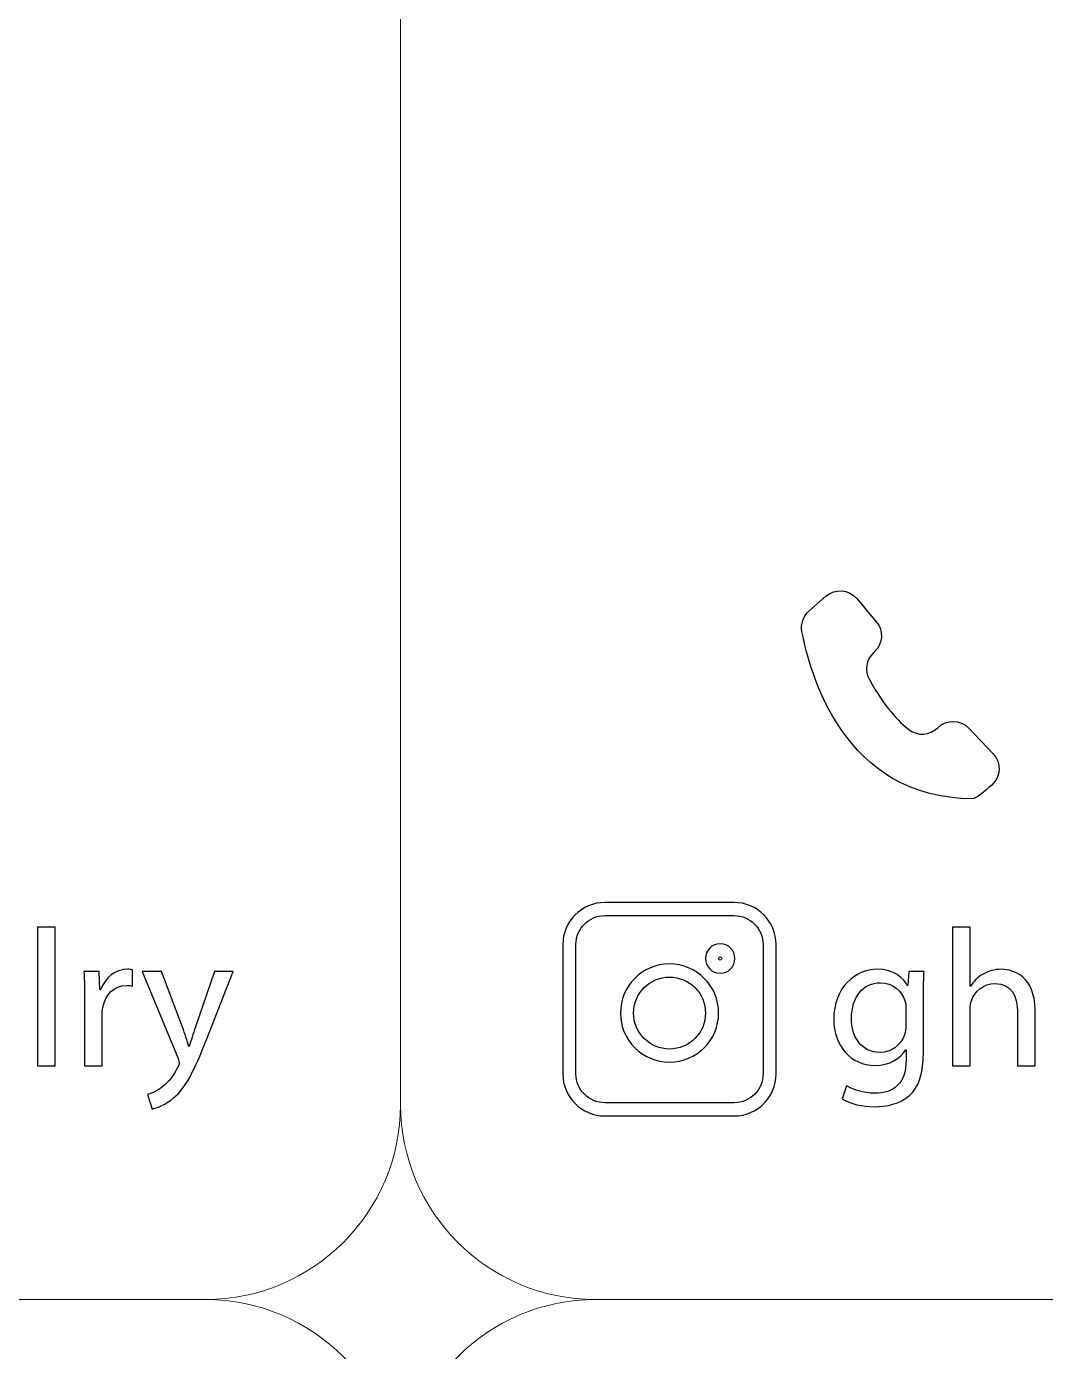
# Model space of a CAD drawing. Header units: millimetres. Extents: x -576 to 618, y 160 to 343.
# Drawn here: x -303.6 to -287.98, y 302.5 to 322.8 of the extents above; entities that cross this region are included whole.
import ezdxf

# ---------------------------------------------------------------- set-up
doc = ezdxf.new("R2010")
doc.units = ezdxf.units.MM
doc.header["$MEASUREMENT"] = 0
doc.layers.add('Layer 1', color=7, linetype='Continuous')

msp = doc.modelspace()

# ---------------------------------------------------------------- linework, layer by layer
at = {"layer": 'Layer 1', "color": 250, "lineweight": 18}
for points in [[(-334.6783, 343.1001), (-334.6783, 343.1001), (-300.8483, 343.1001), (-300.8483, 343.1001), (-299.2043, 343.1001), (-297.8633, 341.7591), (-297.8633, 340.1151), (-297.8633, 340.1151), (-297.8633, 306.2851), (-297.8633, 306.2851), (-297.8633, 304.6411), (-299.2043, 303.3001), (-300.8483, 303.3001), (-300.8483, 303.3001), (-334.6783, 303.3001), (-334.6783, 303.3001), (-336.3223, 303.3001), (-337.6633, 304.6411), (-337.6633, 306.2851), (-337.6633, 306.2851), (-337.6633, 340.1151), (-337.6633, 340.1151), (-337.6633, 341.7591), (-336.3223, 343.1001), (-334.6783, 343.1001)], [(-294.8783, 343.1001), (-294.8783, 343.1001), (-261.0483, 343.1001), (-261.0483, 343.1001), (-259.4043, 343.1001), (-258.0633, 341.7591), (-258.0633, 340.1151), (-258.0633, 340.1151), (-258.0633, 306.2851), (-258.0633, 306.2851), (-258.0633, 304.6411), (-259.4043, 303.3001), (-261.0483, 303.3001), (-261.0483, 303.3001), (-294.8783, 303.3001), (-294.8783, 303.3001), (-296.5223, 303.3001), (-297.8633, 304.6411), (-297.8633, 306.2851), (-297.8633, 306.2851), (-297.8633, 340.1151), (-297.8633, 340.1151), (-297.8633, 341.7591), (-296.5223, 343.1001), (-294.8783, 343.1001)], [(-334.6783, 303.3001), (-334.6783, 303.3001), (-300.8483, 303.3001), (-300.8483, 303.3001), (-299.2043, 303.3001), (-297.8633, 301.9591), (-297.8633, 300.3151), (-297.8633, 300.3151), (-297.8633, 266.4851), (-297.8633, 266.4851), (-297.8633, 264.8411), (-299.2043, 263.5001), (-300.8483, 263.5001), (-300.8483, 263.5001), (-334.6783, 263.5001), (-334.6783, 263.5001), (-336.3223, 263.5001), (-337.6633, 264.8411), (-337.6633, 266.4851), (-337.6633, 266.4851), (-337.6633, 300.3151), (-337.6633, 300.3151), (-337.6633, 301.9591), (-336.3223, 303.3001), (-334.6783, 303.3001)], [(-294.8783, 303.3001), (-294.8783, 303.3001), (-261.0483, 303.3001), (-261.0483, 303.3001), (-259.4043, 303.3001), (-258.0633, 301.9591), (-258.0633, 300.3151), (-258.0633, 300.3151), (-258.0633, 266.4851), (-258.0633, 266.4851), (-258.0633, 264.8411), (-259.4043, 263.5001), (-261.0483, 263.5001), (-261.0483, 263.5001), (-294.8783, 263.5001), (-294.8783, 263.5001), (-296.5223, 263.5001), (-297.8633, 264.8411), (-297.8633, 266.4851), (-297.8633, 266.4851), (-297.8633, 300.3151), (-297.8633, 300.3151), (-297.8633, 301.9591), (-296.5223, 303.3001), (-294.8783, 303.3001)]]:
    msp.add_open_spline(points, degree=3, knots=[0, 0, 0, 0, 0.125, 0.125, 0.125, 0.25, 0.25, 0.25, 0.375, 0.375, 0.375, 0.5, 0.5, 0.5, 0.625, 0.625, 0.625, 0.75, 0.75, 0.75, 0.875, 0.875, 0.875, 1, 1, 1, 1], dxfattribs=at)
at = {"layer": 'Layer 1', "color": 230}
for points, knots in [([(-290.6219, 313.2016), (-290.6219, 313.2016), (-290.5926, 313.2304), (-290.5926, 313.2304), (-290.4687, 313.3527), (-290.4593, 313.5498), (-290.572, 313.6828), (-290.572, 313.6828), (-290.8715, 314.0381), (-290.8715, 314.0381), (-290.9923, 314.1811), (-291.2066, 314.1967), (-291.3467, 314.0734), (-291.3467, 314.0734), (-291.6044, 313.8463), (-291.6044, 313.8463), (-291.693, 313.7683), (-291.7333, 313.65), (-291.7114, 313.5337), (-291.595, 312.909), (-291.074, 310.972), (-289.0943, 310.972), (-289.0497, 310.972), (-288.9221, 311.0753), (-288.8016, 311.1824), (-288.6606, 311.3084), (-288.6512, 311.5253), (-288.7813, 311.6619), (-288.7813, 311.6619), (-289.1545, 312.0541), (-289.1545, 312.0541), (-289.2834, 312.1898), (-289.499, 312.1927), (-289.6316, 312.06), (-289.7498, 311.9417), (-289.9361, 311.9284), (-290.069, 312.0295), (-290.2291, 312.1511), (-290.4466, 312.3779), (-290.679, 312.7998), (-290.7514, 312.9312), (-290.7286, 313.0966), (-290.6219, 313.2016)], [0, 0, 0, 0, 0.0714286, 0.0714286, 0.0714286, 0.1428571, 0.1428571, 0.1428571, 0.2142857, 0.2142857, 0.2142857, 0.2857143, 0.2857143, 0.2857143, 0.3571429, 0.3571429, 0.3571429, 0.4285714, 0.4285714, 0.4285714, 0.5, 0.5, 0.5, 0.5714286, 0.5714286, 0.5714286, 0.6428571, 0.6428571, 0.6428571, 0.7142857, 0.7142857, 0.7142857, 0.7857143, 0.7857143, 0.7857143, 0.8571429, 0.8571429, 0.8571429, 0.9285714, 0.9285714, 0.9285714, 1, 1, 1, 1]), ([(-292.7515, 306.1125), (-292.7515, 306.1125), (-294.7324, 306.1125), (-294.7324, 306.1125), (-294.9101, 306.1125), (-295.0713, 306.1848), (-295.1878, 306.3012), (-295.3048, 306.4178), (-295.377, 306.579), (-295.377, 306.7569), (-295.377, 306.7569), (-295.377, 308.7382), (-295.377, 308.7382), (-295.377, 308.916), (-295.3049, 309.077), (-295.1883, 309.1937), (-295.0712, 309.3107), (-294.9101, 309.3829), (-294.7324, 309.3829), (-294.7324, 309.3829), (-292.7515, 309.3829), (-292.7515, 309.3829), (-292.5737, 309.3829), (-292.4126, 309.3107), (-292.296, 309.1941), (-292.179, 309.077), (-292.1068, 308.916), (-292.1068, 308.7382), (-292.1068, 308.7382), (-292.1068, 306.7569), (-292.1068, 306.7569), (-292.1068, 306.579), (-292.1791, 306.4178), (-292.2956, 306.3012), (-292.4126, 306.1848), (-292.5737, 306.1125), (-292.7515, 306.1125)], [0, 0, 0, 0, 0.0833333, 0.0833333, 0.0833333, 0.1666667, 0.1666667, 0.1666667, 0.25, 0.25, 0.25, 0.3333333, 0.3333333, 0.3333333, 0.4166667, 0.4166667, 0.4166667, 0.5, 0.5, 0.5, 0.5833333, 0.5833333, 0.5833333, 0.6666667, 0.6666667, 0.6666667, 0.75, 0.75, 0.75, 0.8333333, 0.8333333, 0.8333333, 0.9166667, 0.9166667, 0.9166667, 1, 1, 1, 1]), ([(-294.7324, 306.3142), (-294.7324, 306.3142), (-292.7515, 306.3142), (-292.7515, 306.3142), (-292.6289, 306.3142), (-292.518, 306.3637), (-292.438, 306.4436), (-292.3581, 306.5239), (-292.3085, 306.6346), (-292.3085, 306.7569), (-292.3085, 306.7569), (-292.3085, 308.7382), (-292.3085, 308.7382), (-292.3085, 308.8608), (-292.358, 308.9717), (-292.4379, 309.0517), (-292.518, 309.1317), (-292.6289, 309.1812), (-292.7515, 309.1812), (-292.7515, 309.1812), (-294.7324, 309.1812), (-294.7324, 309.1812), (-294.855, 309.1812), (-294.9659, 309.1317), (-295.0459, 309.0517), (-295.1259, 308.9717), (-295.1754, 308.8608), (-295.1754, 308.7382), (-295.1754, 308.7382), (-295.1754, 306.7569), (-295.1754, 306.7569), (-295.1754, 306.6346), (-295.1258, 306.5239), (-295.0456, 306.4438), (-294.9659, 306.3637), (-294.855, 306.3142), (-294.7324, 306.3142)], [0, 0, 0, 0, 0.0833333, 0.0833333, 0.0833333, 0.1666667, 0.1666667, 0.1666667, 0.25, 0.25, 0.25, 0.3333333, 0.3333333, 0.3333333, 0.4166667, 0.4166667, 0.4166667, 0.5, 0.5, 0.5, 0.5833333, 0.5833333, 0.5833333, 0.6666667, 0.6666667, 0.6666667, 0.75, 0.75, 0.75, 0.8333333, 0.8333333, 0.8333333, 0.9166667, 0.9166667, 0.9166667, 1, 1, 1, 1]), ([(-303.429, 309.0022), (-303.429, 309.0022), (-303.1594, 309.0022), (-303.1594, 309.0022), (-303.1594, 309.0022), (-303.1594, 306.8793), (-303.1594, 306.8793), (-303.1594, 306.8793), (-303.429, 306.8793), (-303.429, 306.8793), (-303.429, 306.8793), (-303.429, 309.0022), (-303.429, 309.0022)], [0, 0, 0, 0, 0.25, 0.25, 0.25, 0.5, 0.5, 0.5, 0.75, 0.75, 0.75, 1, 1, 1, 1]), ([(-289.4037, 309.0023), (-289.4037, 309.0023), (-289.1338, 309.0023), (-289.1338, 309.0023), (-289.1338, 309.0023), (-289.1338, 308.099), (-289.1338, 308.099), (-289.1338, 308.099), (-289.1279, 308.099), (-289.1279, 308.099), (-289.0848, 308.1742), (-289.0174, 308.2401), (-288.9347, 308.2847), (-288.8549, 308.3296), (-288.76, 308.3592), (-288.6586, 308.3592), (-288.4593, 308.3592), (-288.1403, 308.2401), (-288.1403, 307.7405), (-288.1403, 307.7405), (-288.1403, 306.8794), (-288.1403, 306.8794), (-288.1403, 306.8794), (-288.4103, 306.8794), (-288.4103, 306.8794), (-288.4103, 306.8794), (-288.4103, 307.7106), (-288.4103, 307.7106), (-288.4103, 307.9436), (-288.4992, 308.1411), (-288.7538, 308.1411), (-288.9285, 308.1411), (-289.0664, 308.0214), (-289.1154, 307.8778), (-289.1306, 307.8423), (-289.1338, 307.8032), (-289.1338, 307.7524), (-289.1338, 307.7524), (-289.1338, 306.8794), (-289.1338, 306.8794), (-289.1338, 306.8794), (-289.4037, 306.8794), (-289.4037, 306.8794), (-289.4037, 306.8794), (-289.4037, 309.0023), (-289.4037, 309.0023)], [0, 0, 0, 0, 0.0666667, 0.0666667, 0.0666667, 0.1333333, 0.1333333, 0.1333333, 0.2, 0.2, 0.2, 0.2666667, 0.2666667, 0.2666667, 0.3333333, 0.3333333, 0.3333333, 0.4, 0.4, 0.4, 0.4666667, 0.4666667, 0.4666667, 0.5333333, 0.5333333, 0.5333333, 0.6, 0.6, 0.6, 0.6666667, 0.6666667, 0.6666667, 0.7333333, 0.7333333, 0.7333333, 0.8, 0.8, 0.8, 0.8666667, 0.8666667, 0.8666667, 0.9333333, 0.9333333, 0.9333333, 1, 1, 1, 1]), ([(-292.7401, 308.5245), (-292.7401, 308.4624), (-292.7653, 308.4061), (-292.806, 308.3654), (-292.8466, 308.3247), (-292.903, 308.2995), (-292.9651, 308.2995), (-293.0272, 308.2995), (-293.0835, 308.3247), (-293.1242, 308.3654), (-293.1649, 308.4061), (-293.1901, 308.4624), (-293.1901, 308.5245), (-293.1901, 308.5866), (-293.1649, 308.6429), (-293.1242, 308.6836), (-293.0835, 308.7243), (-293.0272, 308.7495), (-292.9651, 308.7495), (-292.903, 308.7495), (-292.8466, 308.7243), (-292.806, 308.6836), (-292.7653, 308.6429), (-292.7401, 308.5866), (-292.7401, 308.5245)], [0, 0, 0, 0, 0.125, 0.125, 0.125, 0.25, 0.25, 0.25, 0.375, 0.375, 0.375, 0.5, 0.5, 0.5, 0.625, 0.625, 0.625, 0.75, 0.75, 0.75, 0.875, 0.875, 0.875, 1, 1, 1, 1]), ([(-292.9485, 308.508), (-292.9444, 308.5121), (-292.9417, 308.5181), (-292.9417, 308.5245), (-292.9417, 308.531), (-292.9444, 308.5369), (-292.9485, 308.5411), (-292.9527, 308.5452), (-292.9586, 308.5479), (-292.9651, 308.5479), (-292.9715, 308.5479), (-292.9775, 308.5452), (-292.9816, 308.5411), (-292.9858, 308.5369), (-292.9884, 308.531), (-292.9884, 308.5245), (-292.9884, 308.5181), (-292.9858, 308.5121), (-292.9816, 308.508), (-292.9775, 308.5038), (-292.9715, 308.5012), (-292.9651, 308.5012), (-292.9586, 308.5012), (-292.9527, 308.5038), (-292.9485, 308.508)], [0, 0, 0, 0, 0.125, 0.125, 0.125, 0.25, 0.25, 0.25, 0.375, 0.375, 0.375, 0.5, 0.5, 0.5, 0.625, 0.625, 0.625, 0.75, 0.75, 0.75, 0.875, 0.875, 0.875, 1, 1, 1, 1]), ([(-302.7052, 307.8752), (-302.7052, 308.0456), (-302.7086, 308.1922), (-302.7177, 308.3264), (-302.7177, 308.3264), (-302.4814, 308.3264), (-302.4814, 308.3264), (-302.4814, 308.3264), (-302.4724, 308.0425), (-302.4724, 308.0425), (-302.4724, 308.0425), (-302.4599, 308.0425), (-302.4599, 308.0425), (-302.3925, 308.2368), (-302.2303, 308.3595), (-302.049, 308.3595), (-302.0184, 308.3595), (-301.9969, 308.3563), (-301.9723, 308.3504), (-301.9723, 308.3504), (-301.9723, 308.1024), (-301.9723, 308.1024), (-302, 308.1083), (-302.0278, 308.1114), (-302.0643, 308.1114), (-302.2547, 308.1114), (-302.3894, 307.971), (-302.4262, 307.7735), (-302.4325, 307.7376), (-302.4387, 307.6958), (-302.4387, 307.6509), (-302.4387, 307.6509), (-302.4387, 306.8796), (-302.4387, 306.8796), (-302.4387, 306.8796), (-302.7052, 306.8796), (-302.7052, 306.8796), (-302.7052, 306.8796), (-302.7052, 307.8752), (-302.7052, 307.8752)], [0, 0, 0, 0, 0.0769231, 0.0769231, 0.0769231, 0.1538462, 0.1538462, 0.1538462, 0.2307692, 0.2307692, 0.2307692, 0.3076923, 0.3076923, 0.3076923, 0.3846154, 0.3846154, 0.3846154, 0.4615385, 0.4615385, 0.4615385, 0.5384615, 0.5384615, 0.5384615, 0.6153846, 0.6153846, 0.6153846, 0.6923077, 0.6923077, 0.6923077, 0.7692308, 0.7692308, 0.7692308, 0.8461538, 0.8461538, 0.8461538, 0.9230769, 0.9230769, 0.9230769, 1, 1, 1, 1]), ([(-292.9885, 307.6887), (-292.9885, 307.4814), (-293.0729, 307.2932), (-293.2093, 307.1569), (-293.3452, 307.0204), (-293.5334, 306.9361), (-293.7412, 306.9361), (-293.9489, 306.9361), (-294.1372, 307.0205), (-294.2733, 307.1565), (-294.4095, 307.2927), (-294.4937, 307.481), (-294.4937, 307.6887), (-294.4937, 307.8963), (-294.4094, 308.0844), (-294.2733, 308.2207), (-294.1371, 308.3574), (-293.9489, 308.4416), (-293.7412, 308.4416), (-293.5337, 308.4416), (-293.3454, 308.3572), (-293.209, 308.2207), (-293.0728, 308.0844), (-292.9885, 307.8963), (-292.9885, 307.6887)], [0, 0, 0, 0, 0.125, 0.125, 0.125, 0.25, 0.25, 0.25, 0.375, 0.375, 0.375, 0.5, 0.5, 0.5, 0.625, 0.625, 0.625, 0.75, 0.75, 0.75, 0.875, 0.875, 0.875, 1, 1, 1, 1]), ([(-289.8394, 308.3265), (-289.8454, 308.2219), (-289.8516, 308.1052), (-289.8516, 307.9289), (-289.8516, 307.9289), (-289.8516, 307.0887), (-289.8516, 307.0887), (-289.8516, 306.757), (-289.919, 306.5533), (-290.0631, 306.4278), (-290.2073, 306.2965), (-290.4157, 306.2544), (-290.6029, 306.2544), (-290.7808, 306.2544), (-290.9768, 306.2965), (-291.0965, 306.3742), (-291.0965, 306.3742), (-291.0288, 306.5745), (-291.0288, 306.5745), (-290.9308, 306.5146), (-290.7777, 306.4609), (-290.5935, 306.4609), (-290.3178, 306.4609), (-290.1152, 306.6013), (-290.1152, 306.9664), (-290.1152, 306.9664), (-290.1152, 307.1274), (-290.1152, 307.1274), (-290.1152, 307.1274), (-290.1215, 307.1274), (-290.1215, 307.1274), (-290.2042, 306.9932), (-290.3636, 306.8855), (-290.5935, 306.8855), (-290.9617, 306.8855), (-291.2251, 307.1904), (-291.2251, 307.5911), (-291.2251, 308.0815), (-290.8972, 308.3595), (-290.5567, 308.3595), (-290.2994, 308.3595), (-290.1583, 308.2279), (-290.0937, 308.1084), (-290.0937, 308.1084), (-290.0878, 308.1084), (-290.0878, 308.1084), (-290.0878, 308.1084), (-290.0753, 308.3265), (-290.0753, 308.3265), (-290.0753, 308.3265), (-289.8394, 308.3265), (-289.8394, 308.3265)], [0, 0, 0, 0, 0.0588235, 0.0588235, 0.0588235, 0.1176471, 0.1176471, 0.1176471, 0.1764706, 0.1764706, 0.1764706, 0.2352941, 0.2352941, 0.2352941, 0.2941176, 0.2941176, 0.2941176, 0.3529412, 0.3529412, 0.3529412, 0.4117647, 0.4117647, 0.4117647, 0.4705882, 0.4705882, 0.4705882, 0.5294118, 0.5294118, 0.5294118, 0.5882353, 0.5882353, 0.5882353, 0.6470588, 0.6470588, 0.6470588, 0.7058824, 0.7058824, 0.7058824, 0.7647059, 0.7647059, 0.7647059, 0.8235294, 0.8235294, 0.8235294, 0.8823529, 0.8823529, 0.8823529, 0.9411765, 0.9411765, 0.9411765, 1, 1, 1, 1]), ([(-301.5278, 308.3265), (-301.5278, 308.3265), (-301.2031, 307.4716), (-301.2031, 307.4716), (-301.1694, 307.3758), (-301.1322, 307.2622), (-301.1079, 307.1755), (-301.1079, 307.1755), (-301.102, 307.1755), (-301.102, 307.1755), (-301.0742, 307.2622), (-301.0436, 307.3726), (-301.0068, 307.4775), (-301.0068, 307.4775), (-300.7125, 308.3265), (-300.7125, 308.3265), (-300.7125, 308.3265), (-300.4274, 308.3265), (-300.4274, 308.3265), (-300.4274, 308.3265), (-300.832, 307.295), (-300.832, 307.295), (-301.0252, 306.7989), (-301.1571, 306.5446), (-301.3409, 306.3892), (-301.4726, 306.2756), (-301.6046, 306.2307), (-301.672, 306.2185), (-301.672, 306.2185), (-301.7396, 306.4401), (-301.7396, 306.4401), (-301.672, 306.4609), (-301.5834, 306.5028), (-301.5035, 306.5683), (-301.4298, 306.6253), (-301.3381, 306.7271), (-301.2764, 306.8616), (-301.2642, 306.8884), (-301.2551, 306.9093), (-301.2551, 306.9243), (-301.2551, 306.9392), (-301.2613, 306.9602), (-301.2735, 306.9933), (-301.2735, 306.9933), (-301.8221, 308.3265), (-301.8221, 308.3265), (-301.8221, 308.3265), (-301.5278, 308.3265), (-301.5278, 308.3265)], [0, 0, 0, 0, 0.0625, 0.0625, 0.0625, 0.125, 0.125, 0.125, 0.1875, 0.1875, 0.1875, 0.25, 0.25, 0.25, 0.3125, 0.3125, 0.3125, 0.375, 0.375, 0.375, 0.4375, 0.4375, 0.4375, 0.5, 0.5, 0.5, 0.5625, 0.5625, 0.5625, 0.625, 0.625, 0.625, 0.6875, 0.6875, 0.6875, 0.75, 0.75, 0.75, 0.8125, 0.8125, 0.8125, 0.875, 0.875, 0.875, 0.9375, 0.9375, 0.9375, 1, 1, 1, 1]), ([(-293.3513, 307.2992), (-293.2517, 307.3985), (-293.1902, 307.5364), (-293.1902, 307.6887), (-293.1902, 307.8412), (-293.2519, 307.9793), (-293.3516, 308.079), (-293.4509, 308.1784), (-293.5888, 308.24), (-293.7412, 308.24), (-293.8933, 308.24), (-294.0311, 308.1783), (-294.1308, 308.0786), (-294.2304, 307.9792), (-294.2921, 307.8412), (-294.2921, 307.6887), (-294.2921, 307.5367), (-294.2304, 307.3988), (-294.1307, 307.2991), (-294.0311, 307.1995), (-293.8933, 307.1378), (-293.7412, 307.1378), (-293.589, 307.1378), (-293.4512, 307.1995), (-293.3513, 307.2992)], [0, 0, 0, 0, 0.125, 0.125, 0.125, 0.25, 0.25, 0.25, 0.375, 0.375, 0.375, 0.5, 0.5, 0.5, 0.625, 0.625, 0.625, 0.75, 0.75, 0.75, 0.875, 0.875, 0.875, 1, 1, 1, 1]), ([(-290.1184, 307.7555), (-290.1184, 307.8004), (-290.1215, 307.8394), (-290.1336, 307.8752), (-290.183, 308.0275), (-290.3147, 308.153), (-290.5109, 308.153), (-290.7683, 308.153), (-290.9523, 307.9408), (-290.9523, 307.606), (-290.9523, 307.3218), (-290.8051, 307.0859), (-290.514, 307.0859), (-290.3484, 307.0859), (-290.1979, 307.1876), (-290.1399, 307.3548), (-290.1246, 307.3995), (-290.1184, 307.4504), (-290.1184, 307.4953), (-290.1184, 307.4953), (-290.1184, 307.7555), (-290.1184, 307.7555)], [0, 0, 0, 0, 0.1428571, 0.1428571, 0.1428571, 0.2857143, 0.2857143, 0.2857143, 0.4285714, 0.4285714, 0.4285714, 0.5714286, 0.5714286, 0.5714286, 0.7142857, 0.7142857, 0.7142857, 0.8571429, 0.8571429, 0.8571429, 1, 1, 1, 1])]:
    msp.add_open_spline(points, degree=3, knots=knots, dxfattribs=at)

doc.saveas('drawing.dxf')
